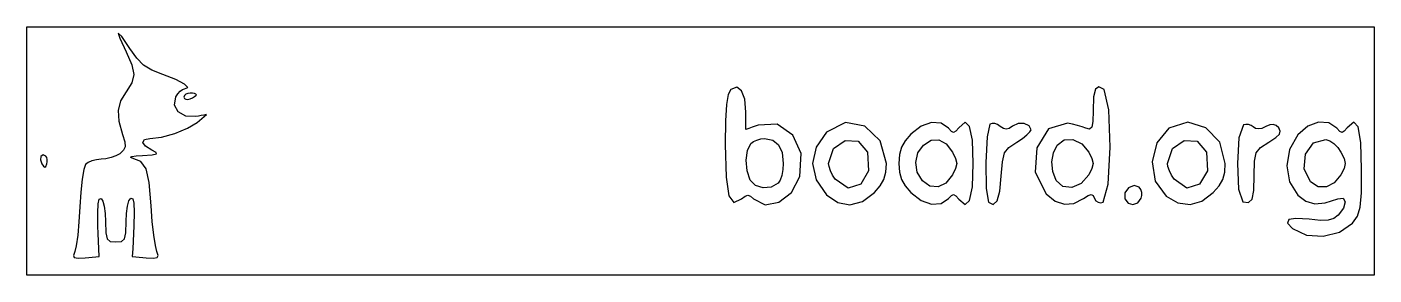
# Model space of a CAD drawing. Extents: x 0 to 92, y 0 to 16.9.
import ezdxf

# ---------------------------------------------------------------- set-up
doc = ezdxf.new("R2010")
doc.units = 0
doc.layers.get('0').update_dxf_attribs({"linetype": 'CONTINUOUS'})

msp = doc.modelspace()

# ---------------------------------------------------------------- linework, layer by layer
at = {"color": 7}
for points in [[(0, 8.466667), (0, 10.583334), (0, 12.7), (0, 14.816668), (0, 16.933334), (11.500556, 16.933334), (23.001111, 16.933334), (34.501667, 16.933334), (46.002222, 16.933334), (57.502778, 16.933334), (69.003333, 16.933334), (80.503889, 16.933334), (92.004444, 16.933334), (92.004444, 14.816668), (92.004444, 12.7), (92.004444, 10.583334), (92.004444, 8.466667), (92.004444, 6.35), (92.004444, 4.233334), (92.004444, 2.116667), (92.004444, 0), (80.503889, 0), (69.003333, 0), (57.502778, 0), (46.002222, 0), (34.501667, 0), (23.001111, 0), (11.500556, 0), (0, 0), (0, 2.116667), (0, 4.233334), (0, 6.35), (0, 8.466667)], [(4.852933, 3.342288), (4.833211, 4.245684), (4.861551, 4.858287), (4.938498, 5.184976), (5.0646, 5.230631), (5.180161, 5.049179), (5.274796, 4.691101), (5.338738, 4.20819), (5.362222, 3.652235), (5.380019, 2.886222), (5.468477, 2.46778), (5.680196, 2.292951), (6.067777, 2.257778), (6.455359, 2.292951), (6.667078, 2.46778), (6.755536, 2.886222), (6.773333, 3.652235), (6.798002, 4.208921), (6.865169, 4.693827), (6.964575, 5.054851), (7.085964, 5.239905), (7.222383, 5.209588), (7.301516, 4.899186), (7.32579, 4.287057), (7.29763, 3.351561), (7.272388, 2.831172), (7.247146, 2.310782), (7.221904, 1.79039), (7.196662, 1.27), (7.435505, 1.247169), (7.674347, 1.224337), (7.91319, 1.201505), (8.152032, 1.178673), (8.646248, 1.147801), (8.903184, 1.191531), (8.965176, 1.334666), (8.874564, 1.602007), (8.771682, 2.006778), (8.663682, 2.728457), (8.563392, 3.664927), (8.483638, 4.714077), (8.351828, 6.31496), (8.146426, 7.258728), (7.787887, 7.747443), (7.196662, 7.983158), (7.07771, 8.039964), (7.171085, 8.094272), (7.453638, 8.139921), (7.902217, 8.170763), (8.558014, 8.207838), (8.855806, 8.264858), (8.835554, 8.36435), (8.537217, 8.528852), (8.098789, 8.80532), (7.923847, 9.057889), (8.020313, 9.242442), (8.396106, 9.314863), (9.18877, 9.413689), (10.098178, 9.668609), (10.962004, 10.023777), (11.617924, 10.423339), (11.782032, 10.556226), (11.946139, 10.689111), (12.110247, 10.821998), (12.274355, 10.954885), (12.091751, 10.919977), (11.909148, 10.885072), (11.726545, 10.850163), (11.543941, 10.815258), (10.854353, 10.837977), (10.333426, 11.12949), (10.074393, 11.598854), (10.170484, 12.155117), (10.306503, 12.36667), (10.461299, 12.539913), (10.615823, 12.65697), (10.751025, 12.699961), (10.994093, 12.793932), (10.768581, 13.03368), (10.167514, 13.355958), (9.283912, 13.697509), (8.532059, 13.98958), (7.968942, 14.332307), (7.499696, 14.800176), (7.029454, 15.467676), (6.474384, 16.288449), (6.238559, 16.516874), (6.33415, 16.163771), (6.773328, 15.239962), (7.171325, 14.352412), (7.30399, 13.684578), (7.171325, 13.108133), (6.773328, 12.494749), (6.399049, 11.884324), (6.23776, 11.238631), (6.284363, 10.495927), (6.533758, 9.594478), (6.685493, 9.094953), (6.710887, 8.759038), (6.598954, 8.512816), (6.338705, 8.282365), (6.077003, 8.134748), (5.748795, 8.013861), (5.396017, 7.932183), (5.060609, 7.902183), (4.742949, 7.87413), (4.438495, 7.797764), (4.181806, 7.684739), (4.007438, 7.546721), (3.884823, 7.208495), (3.769047, 6.550341), (3.673146, 5.667186), (3.610155, 4.653944), (3.551515, 3.628142), (3.467459, 2.710793), (3.369215, 2.002034), (3.268009, 1.602007), (3.173189, 1.334158), (3.232588, 1.191029), (3.488574, 1.147558), (3.983512, 1.178673), (4.222355, 1.201505), (4.461198, 1.224337), (4.70004, 1.247169), (4.938883, 1.27), (4.917394, 1.788073), (4.895906, 2.306142), (4.874417, 2.824215), (4.852933, 3.342288)], [(11.571111, 12.306862), (11.537708, 12.349929), (11.446757, 12.385196), (11.31215, 12.409015), (11.147778, 12.417764), (10.983406, 12.396202), (10.848799, 12.337472), (10.757848, 12.250553), (10.724445, 12.144409), (10.757848, 12.051084), (10.848799, 11.999065), (10.983406, 11.991981), (11.147778, 12.033487), (11.31215, 12.105316), (11.446757, 12.180799), (11.537708, 12.250968), (11.571111, 12.306862)], [(49.611684, 5.194735), (50.421611, 4.782177), (51.356277, 4.964521), (52.214444, 5.644927), (52.794885, 6.726558), (52.880249, 8.285427), (52.298174, 9.554456), (51.249092, 10.287618), (49.933439, 10.238881), (49.726746, 10.160864), (49.520052, 10.082844), (49.313361, 10.004826), (49.106667, 9.926809), (49.106667, 10.224068), (49.106667, 10.521329), (49.106667, 10.818588), (49.106667, 11.11585), (49.027055, 11.998859), (48.807912, 12.579621), (48.47877, 12.814218), (48.069159, 12.658731), (47.895795, 12.330444), (47.780146, 11.640719), (47.715602, 10.523291), (47.695564, 8.911889), (47.748043, 6.685825), (47.92809, 5.400472), (48.269601, 4.942502), (48.806489, 5.198587), (49.047725, 5.387504), (49.233904, 5.449968), (49.407676, 5.385777), (49.611692, 5.194721), (49.611692, 5.194724), (49.611692, 5.194726), (49.611692, 5.194732), (49.611684, 5.194735)], [(72.157455, 5.217056), (72.477853, 5.42421), (72.680954, 5.493865), (72.811722, 5.42631), (72.915122, 5.221825), (73.011233, 5.070715), (73.153239, 4.974367), (73.324458, 4.939753), (73.508207, 4.973854), (73.85098, 6.202782), (73.98039, 8.720427), (73.887525, 11.287074), (73.563477, 12.663007), (73.209263, 12.851342), (72.977736, 12.69461), (72.851543, 12.159243), (72.813333, 11.21167), (72.796936, 10.486054), (72.728466, 10.093255), (72.578951, 9.963901), (72.319436, 10.02862), (72.06775, 10.120952), (71.747563, 10.216208), (71.400001, 10.303169), (71.066183, 10.370611), (69.763688, 9.989812), (68.976006, 8.693605), (68.868431, 7.028705), (69.606253, 5.541832), (70.234048, 5.050745), (70.864784, 4.833397), (71.504051, 4.889077), (72.157446, 5.217067), (72.157446, 5.217064), (72.157446, 5.217062), (72.157446, 5.217059), (72.157455, 5.217056)], [(57.877264, 5.622736), (58.279115, 6.078466), (58.532367, 6.519212), (58.664306, 7.011035), (58.702222, 7.62), (58.279826, 9.164264), (57.234703, 10.151988), (55.899947, 10.408963), (54.608648, 9.760975), (53.897141, 8.736167), (53.659969, 7.620003), (53.897141, 6.503837), (54.608648, 5.479029), (55.37675, 4.949498), (56.20987, 4.798362), (57.059534, 5.023485), (57.877264, 5.622736)], [(62.938152, 5.224241), (63.136794, 5.435843), (63.29032, 5.500977), (63.442088, 5.416965), (63.63545, 5.181126), (64.074144, 4.81334), (64.384143, 5.092788), (64.568155, 6.026122), (64.628889, 7.62), (64.568155, 9.213879), (64.384143, 10.147216), (64.074144, 10.426664), (63.63545, 10.058877), (63.442085, 9.823038), (63.29032, 9.739024), (63.136794, 9.804158), (62.938152, 10.015759), (62.428061, 10.365009), (61.784233, 10.407797), (61.076287, 10.154943), (60.373847, 9.617267), (59.971996, 9.161535), (59.718744, 8.720791), (59.586805, 8.228965), (59.548889, 7.62), (59.586805, 7.011035), (59.718744, 6.519212), (59.971996, 6.078466), (60.373847, 5.622736), (61.076287, 5.085058), (61.784233, 4.832204), (62.428061, 4.874991), (62.938152, 5.224241)], [(66.547817, 6.742913), (66.616944, 7.735836), (66.760163, 8.331818), (67.061794, 8.716803), (67.60615, 9.076724), (67.984277, 9.320592), (68.293931, 9.559841), (68.503157, 9.766978), (68.58, 9.914512), (68.443009, 10.193678), (68.108562, 10.34172), (67.691432, 10.336781), (67.306407, 10.157014), (67.083249, 10.003313), (66.888479, 9.951023), (66.694995, 9.99991), (66.475695, 10.149733), (66.29288, 10.267801), (66.098914, 10.337137), (65.916951, 10.352518), (65.770139, 10.30874), (65.572922, 9.435711), (65.479682, 7.687302), (65.506521, 5.917435), (65.669572, 4.980034), (66.001034, 4.822707), (66.261911, 5.072143), (66.44618, 5.716242), (66.547805, 6.742902), (66.547805, 6.742902), (66.547805, 6.742902), (66.547805, 6.742904), (66.547817, 6.742913)], [(81.019486, 5.622736), (81.421337, 6.078466), (81.674589, 6.519212), (81.806528, 7.011035), (81.844444, 7.62), (81.470435, 9.061112), (80.5263, 10.054551), (79.278884, 10.433245), (77.995024, 10.03013), (77.165652, 9.02648), (76.848784, 7.723339), (77.056471, 6.409676), (77.800776, 5.374451), (78.610457, 4.923438), (79.435523, 4.815925), (80.247891, 5.049746), (81.019486, 5.622736)], [(83.82, 6.79951), (83.840179, 7.762712), (83.956776, 8.334708), (84.253843, 8.707487), (84.815437, 9.07303), (85.288377, 9.377957), (85.543026, 9.619144), (85.602863, 9.830356), (85.491357, 10.045359), (85.311403, 10.212829), (85.118493, 10.28106), (84.890858, 10.252081), (84.606725, 10.127926), (84.339709, 10.011904), (84.110319, 9.970573), (83.916277, 10.003889), (83.755303, 10.111811), (83.613442, 10.211204), (83.438839, 10.270177), (83.253656, 10.284232), (83.080044, 10.248872), (82.777725, 9.369823), (82.666911, 7.619368), (82.753621, 5.871572), (83.04388, 5.000501), (83.434194, 4.945036), (83.671088, 5.174085), (83.788405, 5.766097), (83.819992, 6.799518), (83.819992, 6.799515), (83.819992, 6.799513), (83.819992, 6.799513), (83.82, 6.79951)], [(90.522778, 3.53399), (90.862822, 4.012783), (91.054343, 4.623184), (91.138835, 5.604428), (91.157772, 7.19575), (91.101331, 9.037569), (90.924473, 10.106993), (90.615905, 10.436578), (90.164333, 10.058877), (89.970968, 9.823038), (89.819203, 9.739024), (89.665677, 9.804158), (89.467035, 10.015759), (88.910801, 10.388947), (88.214996, 10.428518), (87.480552, 10.151246), (86.808414, 9.573904), (86.233793, 8.562527), (86.040671, 7.443623), (86.229337, 6.361617), (86.800089, 5.460933), (87.354119, 5.04157), (87.964281, 4.86296), (88.676079, 4.920948), (89.535008, 5.211392), (89.903946, 5.243494), (90.032403, 4.994315), (89.918097, 4.572254), (89.558743, 4.085714), (89.260739, 3.861836), (88.881475, 3.747243), (88.346957, 3.731353), (87.583188, 3.803631), (86.673267, 3.866803), (86.174159, 3.780116), (86.091412, 3.546616), (86.43057, 3.169361), (87.387159, 2.723295), (88.53623, 2.648577), (89.655526, 2.925406), (90.522792, 3.533978), (90.522786, 3.533978), (90.522781, 3.533978), (90.522778, 3.533978), (90.522778, 3.53399)], [(49.398817, 6.472558), (49.181165, 7.115997), (49.118164, 7.844059), (49.207118, 8.511899), (49.445333, 8.974667), (49.623596, 9.106166), (49.858611, 9.21385), (50.119822, 9.28661), (50.376667, 9.313336), (50.939615, 9.210757), (51.335675, 8.898681), (51.569733, 8.370599), (51.646667, 7.620003), (51.61994, 7.198786), (51.547181, 6.80297), (51.439496, 6.477003), (51.307997, 6.265336), (50.836878, 5.993175), (50.281439, 5.945697), (49.761984, 6.109843), (49.398817, 6.472558)], [(61.156096, 6.430355), (60.803395, 7.022922), (60.698267, 7.686534), (60.838334, 8.332216), (61.221225, 8.870998), (61.76023, 9.204785), (62.284808, 9.233264), (62.774305, 8.961388), (63.208078, 8.394116), (63.426978, 7.956497), (63.499977, 7.619676), (63.427094, 7.282519), (63.208346, 6.843889), (62.755447, 6.280006), (62.225459, 6.015671), (61.67385, 6.06206), (61.156096, 6.430355)], [(70.292316, 6.455645), (70.067864, 7.06761), (70.005493, 7.716204), (70.103382, 8.336325), (70.359702, 8.862862), (70.844176, 9.223626), (71.43995, 9.250127), (72.036093, 8.966308), (72.521679, 8.396114), (72.740334, 7.957527), (72.813288, 7.620003), (72.740579, 7.282477), (72.522244, 6.843892), (72.003567, 6.253063), (71.364864, 5.975017), (70.747379, 6.034349), (70.292349, 6.455647), (70.292341, 6.455647), (70.292333, 6.455647), (70.292324, 6.455647), (70.292316, 6.455645)], [(87.665179, 6.355142), (87.225183, 7.256995), (87.329391, 8.251854), (87.863717, 9.024019), (88.71408, 9.257798), (88.977464, 9.16333), (89.258168, 8.969378), (89.522616, 8.704213), (89.737235, 8.396111), (89.955974, 7.957434), (90.028889, 7.62), (89.955974, 7.282567), (89.737235, 6.843889), (89.288597, 6.29088), (88.751021, 6.015017), (88.188538, 6.031414), (87.665179, 6.355142)], [(55.201733, 6.537797), (55.026763, 6.822226), (54.883482, 7.121077), (54.786668, 7.39884), (54.751111, 7.62), (55.093591, 8.641845), (55.886045, 9.180379), (56.775993, 9.132751), (57.410954, 8.396111), (57.485669, 7.116595), (56.942547, 6.212284), (56.081323, 5.935309), (55.201733, 6.537797)], [(78.343955, 6.537797), (78.168988, 6.822226), (78.025704, 7.121077), (77.928891, 7.39884), (77.893333, 7.62), (78.235813, 8.641845), (79.028267, 9.180379), (79.918216, 9.132751), (80.553176, 8.396111), (80.627892, 7.116595), (80.084769, 6.212284), (79.223545, 5.935309), (78.343955, 6.537797)], [(1.299398, 8.10801), (1.100236, 8.200427), (0.959444, 8.095469), (0.916576, 7.865311), (1.011188, 7.582123), (1.125865, 7.420241), (1.211959, 7.366122), (1.282637, 7.419721), (1.351069, 7.580994), (1.383757, 7.732875), (1.384912, 7.882871), (1.356227, 8.013683), (1.299398, 8.108019), (1.299398, 8.108016), (1.299398, 8.108013), (1.299398, 8.108013), (1.299398, 8.10801)], [(76.105221, 5.240082), (76.146841, 5.436103), (76.134705, 5.642856), (76.073319, 5.835732), (75.967223, 5.990122), (75.610328, 6.117511), (75.238593, 5.958411), (74.983614, 5.617758), (74.976982, 5.200478), (75.210543, 4.901972), (75.538993, 4.811268), (75.868502, 4.925069), (76.105221, 5.240082)]]:
    msp.add_lwpolyline(points, dxfattribs=at)

doc.saveas('drawing.dxf')
